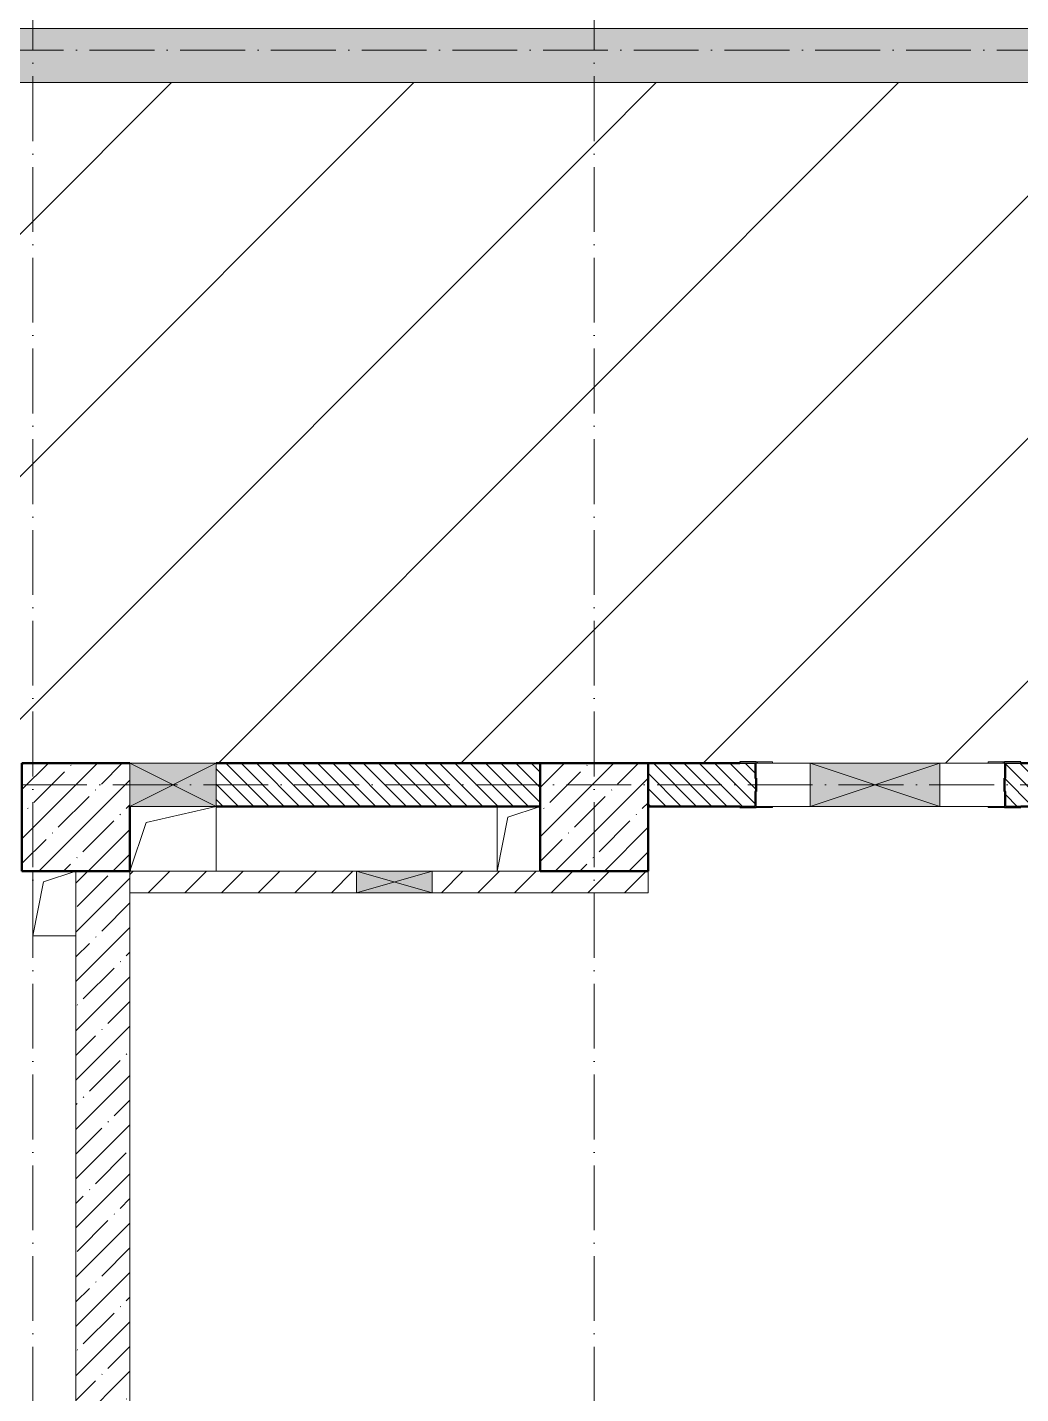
# Model space of a CAD drawing. Header units: millimetres. Extents: x 35697 to 388678, y -91946 to 171347.
# Drawn here: x 57685 to 62285, y 66876 to 73201 of the extents above; entities that cross this region are included whole.
import ezdxf

# ---------------------------------------------------------------- set-up
doc = ezdxf.new("R2010")
doc.units = ezdxf.units.MM
doc.linetypes.add('50_200_ШТРИХ_1Т_ш5_п1_п1_', pattern=[700, 500, -100, 0, -100])
for name, color, linetype, lineweight in [('2.1) ПГП окна 2.8 м', 5, 'Continuous', 30), ('3.1) ЖБ окна 1.2 м', 102, 'Continuous', 30), ('A-DETL-GENF-OTLN', 7, 'Continuous', 9), ('A-FLOR-____-OTLN', 7, 'Continuous', 9), ('A-GENM-____-MCUT', 7, 'Continuous', 25), ('A-GENM-____-OTLN', 7, 'Continuous', 9), ('A-GENM-____-OTLN-1', 7, 'Continuous', 25), ('A-GLAZ-____-OTLN', 7, 'Continuous', 9), ('A-WALL-____-MCUT-1', 7, 'Continuous', 9), ('A-WALL-____-MCUT-2', 7, 'Continuous', 50), ('A-WALL-____-PATT-1', 7, 'Continuous', 9), ('A-WALL-FNSH-MCUT-1', 7, 'Continuous', 9), ('I-WALL-____-OTLN', 7, 'Continuous', 9), ('S-COLS-____-MCUT', 7, 'Continuous', 50), ('S-COLS-____-OTLN', 7, 'Continuous', 9), ('S-GRID-____-OTLN-1', 7, '50_200_ШТРИХ_1Т_ш5_п1_п1_', 9)]:
    doc.layers.add(name, color=color, linetype=linetype, lineweight=lineweight)
pattern_1 = [(135, (43259.71, 63713.66), (-35.35534, -35.35534), [])]
pattern_2 = [(45, (43259.71, 63713.66), (-114.0493, 114.0493), []), (45, (43373.76, 63713.66), (-114.0493, 114.0493), [201.612, -40.322, 3.353, -36.97])]

# ---------------------------------------------------------------- blocks, each defined once
blk = doc.blocks.new('BSC_Колонна _Прямоугольная - 500х500-V63-АР1_План отверстий 2 этажа в осях 1-64_А-ГГ')
at = {"layer": 'S-COLS-____-OTLN'}
h = blk.add_hatch(dxfattribs=at)
h.set_pattern_fill('FP_92', color=256, style=0, pattern_type=2)
h.set_pattern_definition([(45, (-14650, -5831.04), (-114.0493, 114.0493), []), (45, (-14535.95, -5831.04), (-114.0493, 114.0493), [201.612, -40.322, 3.353, -36.97])])
h.paths.add_polyline_path([(-250, -250), (250, -250), (250, 250), (-250, 250), (-250, 50)], flags=0)
at = {"layer": 'S-COLS-____-MCUT'}
for p, q in [((250, 250), (-250, 250)), ((-250, 250), (-250, -250)), ((250, -250), (250, 50)), ((-250, -250), (250, -250))]:
    blk.add_line(p, q, dxfattribs=at)
blk = doc.blocks.new('BSC_Колонна _Прямоугольная - 500х500-V129-АР1_План отверстий 2 этажа в осях 1-64_А-ГГ')
at = {"layer": 'S-COLS-____-OTLN'}
h = blk.add_hatch(dxfattribs=at)
h.set_pattern_fill('FP_159', color=256, style=0, pattern_type=2)
h.set_pattern_definition([(45, (-17050, -5831.04), (-114.0493, 114.0493), []), (45, (-16935.95, -5831.04), (-114.0493, 114.0493), [201.612, -40.322, 3.353, -36.97])])
h.paths.add_polyline_path([(-250, -250), (250, -250), (250, 250), (-250, 250)], flags=0)
at = {"layer": 'S-COLS-____-MCUT'}
for p, q in [((250, 250), (-250, 250)), ((-250, 250), (-250, -250)), ((250, -250), (250, 250)), ((-250, -250), (250, -250))]:
    blk.add_line(p, q, dxfattribs=at)
blk = doc.blocks.new('154_Стойка_СКБ_Уголок - СМ-2180_200-28268025-АР1_План отверстий 2 этажа в осях 1-64_А-ГГ')
at = {"layer": 'A-GENM-____-MCUT'}
for p, q in [((125, 156), (125, 81)), ((200, 156), (125, 156)), ((131, 81), (131, 150)), ((131, 150), (200, 150)), ((200, 150), (200, 156)), ((125, 81), (131, 81)), ((131, 19), (125, 19)), ((125, 19), (125, -56)), ((131, -50), (131, 19)), ((125, -56), (200, -56)), ((200, -50), (131, -50)), ((200, -56), (200, -50))]:
    blk.add_line(p, q, dxfattribs=at)
blk = doc.blocks.new('Стойка_Влож_Уголок_Опорный - Уголок-28213941-АР1_План отверстий 2 этажа в осях 1-64_А-ГГ')
at = {"layer": 'A-GENM-____-OTLN'}
for p, q in [((-212, -6), (-212, 0)), ((0, 0), (0, -6)), ((-212, -75), (-212, -6)), ((-212, -6), (-206, -6)), ((-6, -6), (0, -6)), ((0, -6), (0, -75)), ((-212, -75), (-206, -75)), ((-6, -75), (0, -75))]:
    blk.add_line(p, q, dxfattribs=at)
blk = doc.blocks.new('AR_Отверстие прямоугольное _в плите_ - AR_Отверстие прямоугольное _в плите_-30512088-АР1_План отверстий 2 этажа в осях 1-64_А-ГГ')
at = {"layer": 'A-GENM-____-OTLN'}
for p, q in [((-100, 150), (-100, -150)), ((-50, 100), (100, 150)), ((-100, -150), (-50, 100)), ((-100, -150), (100, -150))]:
    blk.add_line(p, q, dxfattribs=at)
blk = doc.blocks.new('AR_Отверстие прямоугольное _в плите_ - AR_Отверстие прямоугольное _в плите_-V181-АР1_План отверстий 2 этажа в осях 1-64_А-ГГ')
at = {"layer": 'A-GENM-____-OTLN'}
for p, q in [((-125, 75), (200, 150)), ((200, -150), (200, 150)), ((-200, -150), (-125, 75))]:
    blk.add_line(p, q, dxfattribs=at)
blk = doc.blocks.new('AR_Отверстие прямоугольное _в плите_ - AR_Отверстие прямоугольное _в плите_-V178-АР1_План отверстий 2 этажа в осях 1-64_А-ГГ')
at = {"layer": 'A-GENM-____-OTLN'}
for p, q in [((-100, 150), (-100, -150)), ((-50, 100), (100, 150)), ((-100, -150), (-50, 100))]:
    blk.add_line(p, q, dxfattribs=at)
blk = doc.blocks.new('AR_Отверстие прямоугольное _в стене__БезПР - AR_Отверстие прямоугольное _в стене__БезПР-36788956-АР1_План отверстий 2 этажа в осях 1-64_А-ГГ')
at = {"layer": 'A-GLAZ-____-OTLN'}
blk.add_hatch(color=256, dxfattribs=at).paths.add_polyline_path([(175, -50), (175, 50), (-175, 50), (-175, -50)], flags=0)
at = {"layer": 'A-DETL-GENF-OTLN'}
for p, q in [((-175, -50), (-175, 50)), ((-175, 50), (175, 50)), ((175, 50), (-175, -50)), ((-175, 50), (175, -50)), ((175, 50), (-175, 50)), ((-175, 50), (-175, -50)), ((175, 50), (175, -50)), ((175, -50), (175, 50)), ((175, -50), (-175, -50)), ((-175, -50), (175, -50))]:
    blk.add_line(p, q, dxfattribs=at)
at = {"layer": 'A-GLAZ-____-OTLN'}
blk.add_line((175, 50), (-175, 50), dxfattribs=at)
blk = doc.blocks.new('AR_Отверстие прямоугольное _в стене_ - AR_Отверстие прямоугольное _в стене__ОВ-36870782-АР1_План отверстий 2 этажа в осях 1-64_А-ГГ')
at = {"layer": 'A-GLAZ-____-OTLN'}
blk.add_hatch(color=256, dxfattribs=at).paths.add_polyline_path([(-300, 100), (-300, -100), (300, -100), (300, 100)], flags=0)
at = {"layer": 'A-DETL-GENF-OTLN'}
for p, q in [((-300, -100), (-300, 100)), ((-300, 100), (300, 100)), ((300, 100), (-300, -100)), ((-300, 100), (300, -100)), ((300, 100), (-300, 100)), ((-300, 100), (-300, -100)), ((300, 100), (300, -100)), ((300, -100), (300, 100)), ((300, -100), (-300, -100)), ((-300, -100), (300, -100))]:
    blk.add_line(p, q, dxfattribs=at)
blk = doc.blocks.new('AR_Отверстие прямоугольное _в стене__БезПР - AR_Отверстие прямоугольное _в стене__БезПР-36789068-АР1_План отверстий 2 этажа в осях 1-64_А-ГГ')
at = {"layer": 'A-GLAZ-____-OTLN'}
blk.add_hatch(color=256, dxfattribs=at).paths.add_polyline_path([(200, 100), (-200, 100), (-200, -100), (200, -100)], flags=0)
at = {"layer": 'A-DETL-GENF-OTLN'}
for p, q in [((-200, -100), (-200, 100)), ((-200, 100), (200, 100)), ((200, 100), (-200, -100)), ((-200, 100), (200, -100)), ((200, 100), (-200, 100)), ((-200, 100), (-200, -100)), ((200, 100), (200, -100)), ((200, -100), (200, 100)), ((200, -100), (-200, -100)), ((-200, -100), (200, -100))]:
    blk.add_line(p, q, dxfattribs=at)
blk = doc.blocks.new('2этаж')
at = {"layer": 'S-GRID-____-OTLN-1', "color": 251, "ltscale": 0.6, "true_color": 0x636466}
for p, q in [((-1141.7, 454533.3), (-1141.7, 508896.9)), ((1458.3, 454533.3), (1458.3, 508896.9)), ((88482.7, 468397), (-20037.2, 468397)), ((74727.1, 464997), (-20260.4, 464997))]:
    blk.add_line(p, q, dxfattribs=at)

msp = doc.modelspace()

# ---------------------------------------------------------------- hatches: boundary and pattern name
at = {"layer": '2.1) ПГП окна 2.8 м'}
h = msp.add_hatch(dxfattribs=at)
h.set_pattern_fill('ANSI31', color=5, scale=250)
h.paths.add_polyline_path([(57709.7, 72944.7), (56159.7, 72944.7), (54059.7, 72944.7), (53109.7, 72944.7), (53109.7, 69800.7), (53134.7, 69800.7), (53659.7, 69794.7), (54184.7, 69794.7), (54184.7, 69800.7), (54259.7, 69800.7), (54399.7, 69794.7), (54749.7, 69794.7), (55184.7, 69794.7), (55184.7, 69800.7), (55253.7, 69800.7), (55259.7, 69800.7), (55334.7, 69800.7), (55934.7, 69794.7), (55934.7, 69800.7), (56009.7, 69800.7), (56015.7, 69800.7), (56084.7, 69800.7), (56364.7, 69794.7), (56664.7, 69794.7), (57084.7, 69794.7), (57084.7, 69800.7), (57153.7, 69800.7), (57159.7, 69800.7), (57234.7, 69800.7), (57659.7, 69794.7), (57709.7, 69794.7)])
h = msp.add_hatch(dxfattribs=at)
h.set_pattern_fill('ANSI31', color=5, scale=250)
h.paths.add_polyline_path([(60309.7, 72944.7), (57709.7, 72944.7), (57709.7, 69794.7), (58159.7, 69794.7), (58559.7, 69794.7), (60059.7, 69794.7), (60309.7, 69794.7)])
h = msp.add_hatch(dxfattribs=at)
h.set_pattern_fill('ANSI31', color=5, scale=250)
h.paths.add_polyline_path([(63309.7, 72944.7), (60309.7, 72944.7), (60309.7, 69794.7), (60559.7, 69794.7), (60984.7, 69794.7), (60984.7, 69800.7), (61059.7, 69800.7), (61065.7, 69800.7), (61134.7, 69800.7), (61309.7, 69794.7), (61909.7, 69794.7), (62134.7, 69794.7), (62134.7, 69800.7), (62203.7, 69800.7), (62209.7, 69800.7), (62284.7, 69800.7), (63059.7, 69794.7), (63309.7, 69794.7)])
at = {"layer": 'A-WALL-____-PATT-1'}
h = msp.add_hatch(dxfattribs=at)
h.set_pattern_fill('FP_25', color=256, style=0, pattern_type=2)
h.set_pattern_definition(pattern_2)
h.paths.add_polyline_path([(65909.7, 72944.7), (66809.7, 72944.7), (66809.7, 73194.7), (65909.7, 73194.7)], flags=0)
h.paths.add_polyline_path([(63809.7, 72944.7), (63809.7, 73194.7), (56159.7, 73194.7), (56159.7, 72944.7), (60920.7, 72944.7)], flags=0)
h.paths.add_polyline_path([(54059.7, 72944.7), (54059.7, 73194.7), (52859.7, 73194.7), (52859.7, 72944.7), (53850.8, 72944.7)], flags=0)
h.paths.add_polyline_path([(48548.4, 72944.7), (48859.7, 72944.7), (48859.7, 73194.7), (41309.7, 73194.7), (41309.7, 72944.7), (46781, 72944.7)], flags=0)
h = msp.add_hatch(dxfattribs=at)
h.set_pattern_fill('FP_6', color=256, style=0, pattern_type=2)
h.set_pattern_definition(pattern_1)
h.paths.add_polyline_path([(60059.7, 69594.7), (60059.7, 69794.7), (58559.7, 69794.7), (58559.7, 69594.7), (59153.2, 69594.7)], flags=0)
h = msp.add_hatch(dxfattribs=at)
h.set_pattern_fill('FP_6', color=256, style=0, pattern_type=2)
h.set_pattern_definition(pattern_1)
h.paths.add_polyline_path([(63059.7, 69594.7), (63059.7, 69794.7), (62215.7, 69794.7), (62215.7, 69725.7), (62209.7, 69725.7), (62209.7, 69663.7), (62215.7, 69663.7), (62215.7, 69594.7), (62688.1, 69594.7)], flags=0)
h.paths.add_polyline_path([(61053.7, 69594.7), (61053.7, 69663.7), (61059.7, 69663.7), (61059.7, 69725.7), (61053.7, 69725.7), (61053.7, 69794.7), (60559.7, 69794.7), (60559.7, 69594.7), (60984.7, 69594.7)], flags=0)
h = msp.add_hatch(dxfattribs=at)
h.set_pattern_fill('FP_25', color=256, style=0, pattern_type=2)
h.set_pattern_definition(pattern_2)
h.paths.add_polyline_path([(57909.7, 62294.7), (58159.7, 62294.7), (58159.7, 69294.7), (57909.7, 69294.7), (57909.7, 62729.6)], flags=0)
h = msp.add_hatch(dxfattribs=at)
h.set_pattern_fill('FP_4', color=256, style=0, pattern_type=2)
h.set_pattern_definition([(45, (43259.71, 63713.66), (-84.8528, 84.8528), [])])
h.paths.add_polyline_path([(60059.7, 69194.7), (60559.7, 69194.7), (60559.7, 69294.7), (59559.7, 69294.7), (59559.7, 69194.7)], flags=0)
h.paths.add_polyline_path([(58159.7, 69194.7), (59209.7, 69194.7), (59209.7, 69294.7), (58159.7, 69294.7)], flags=0)

# ---------------------------------------------------------------- linework, layer by layer
at = {"layer": 'A-FLOR-____-OTLN'}
for p, q in [((58559.7, 69594.7), (58559.7, 69294.7)), ((59859.7, 69294.7), (59859.7, 69594.7)), ((57709.7, 68994.7), (57709.7, 69294.7)), ((57909.7, 68994.7), (57709.7, 68994.7))]:
    msp.add_line(p, q, dxfattribs=at)
at = {"layer": 'A-WALL-____-MCUT-1'}
for p, q in [((63809.7, 73194.7), (56159.7, 73194.7)), ((56159.7, 72944.7), (63809.7, 72944.7)), ((57909.7, 69294.7), (57909.7, 62294.7)), ((58159.7, 62294.7), (58159.7, 69294.7))]:
    msp.add_line(p, q, dxfattribs=at)
at = {"layer": 'A-WALL-____-MCUT-2'}
for p, q in [((60059.7, 69794.7), (58559.7, 69794.7)), ((60984.7, 69794.7), (60559.7, 69794.7)), ((63059.7, 69794.7), (62284.7, 69794.7)), ((61059.7, 69663.7), (61059.7, 69725.7)), ((62209.7, 69725.7), (62209.7, 69663.7)), ((58559.7, 69594.7), (60059.7, 69594.7)), ((60559.7, 69594.7), (60984.7, 69594.7)), ((62284.7, 69594.7), (63059.7, 69594.7))]:
    msp.add_line(p, q, dxfattribs=at)
at = {"layer": 'A-WALL-FNSH-MCUT-1'}
for p, q in [((59209.7, 69294.7), (58159.7, 69294.7)), ((60059.7, 69294.7), (59559.7, 69294.7)), ((60559.7, 69194.7), (60559.7, 69294.7)), ((58159.7, 69194.7), (59209.7, 69194.7)), ((59559.7, 69194.7), (60559.7, 69194.7))]:
    msp.add_line(p, q, dxfattribs=at)
at = {"layer": 'I-WALL-____-OTLN'}
for p, q in [((61059.7, 69794.7), (61309.7, 69794.7)), ((61909.7, 69794.7), (62209.7, 69794.7)), ((61309.7, 69594.7), (61059.7, 69594.7)), ((62209.7, 69594.7), (61909.7, 69594.7))]:
    msp.add_line(p, q, dxfattribs=at)

# ---------------------------------------------------------------- block references
at = {"layer": '3.1) ЖБ окна 1.2 м'}
msp.add_blockref('2этаж', (58851.4, -395302.3), dxfattribs=at)
at = {"layer": 'A-GENM-____-OTLN'}
for p, rotation in [((61059.7, 69800.7), 89.99999999999955), ((62209.7, 69588.7), 269.9999999999995)]:
    msp.add_blockref('Стойка_Влож_Уголок_Опорный - Уголок-28213941-АР1_План отверстий 2 этажа в осях 1-64_А-ГГ', p, dxfattribs=dict(at, rotation=rotation))
for name, p in [('AR_Отверстие прямоугольное _в плите_ - AR_Отверстие прямоугольное _в плите_-V181-АР1_План отверстий 2 этажа в осях 1-64_А-ГГ', (58359.7, 69444.7)), ('AR_Отверстие прямоугольное _в плите_ - AR_Отверстие прямоугольное _в плите_-V178-АР1_План отверстий 2 этажа в осях 1-64_А-ГГ', (59959.7, 69444.7)), ('AR_Отверстие прямоугольное _в плите_ - AR_Отверстие прямоугольное _в плите_-30512088-АР1_План отверстий 2 этажа в осях 1-64_А-ГГ', (57809.7, 69144.7))]:
    msp.add_blockref(name, p, dxfattribs=at)
at = {"layer": 'A-GENM-____-OTLN-1', "rotation": 180}
msp.add_blockref('154_Стойка_СКБ_Уголок - СМ-2180_200-28268025-АР1_План отверстий 2 этажа в осях 1-64_А-ГГ', (61184.7, 69744.7), dxfattribs=at)
at = {"layer": 'A-GENM-____-OTLN-1'}
msp.add_blockref('154_Стойка_СКБ_Уголок - СМ-2180_200-28268025-АР1_План отверстий 2 этажа в осях 1-64_А-ГГ', (62084.7, 69644.7), dxfattribs=at)
at = {"layer": 'A-GLAZ-____-OTLN', "rotation": 180}
for name, p in [('AR_Отверстие прямоугольное _в стене__БезПР - AR_Отверстие прямоугольное _в стене__БезПР-36789068-АР1_План отверстий 2 этажа в осях 1-64_А-ГГ', (58359.7, 69694.7)), ('AR_Отверстие прямоугольное _в стене_ - AR_Отверстие прямоугольное _в стене__ОВ-36870782-АР1_План отверстий 2 этажа в осях 1-64_А-ГГ', (61609.7, 69694.7))]:
    msp.add_blockref(name, p, dxfattribs=at)
at = {"layer": 'A-GLAZ-____-OTLN'}
msp.add_blockref('AR_Отверстие прямоугольное _в стене__БезПР - AR_Отверстие прямоугольное _в стене__БезПР-36788956-АР1_План отверстий 2 этажа в осях 1-64_А-ГГ', (59384.7, 69244.7), dxfattribs=at)
at = {"layer": 'S-COLS-____-OTLN'}
for name, p in [('BSC_Колонна _Прямоугольная - 500х500-V63-АР1_План отверстий 2 этажа в осях 1-64_А-ГГ', (57909.7, 69544.7)), ('BSC_Колонна _Прямоугольная - 500х500-V129-АР1_План отверстий 2 этажа в осях 1-64_А-ГГ', (60309.7, 69544.7))]:
    msp.add_blockref(name, p, dxfattribs=at)

doc.saveas('drawing.dxf')
